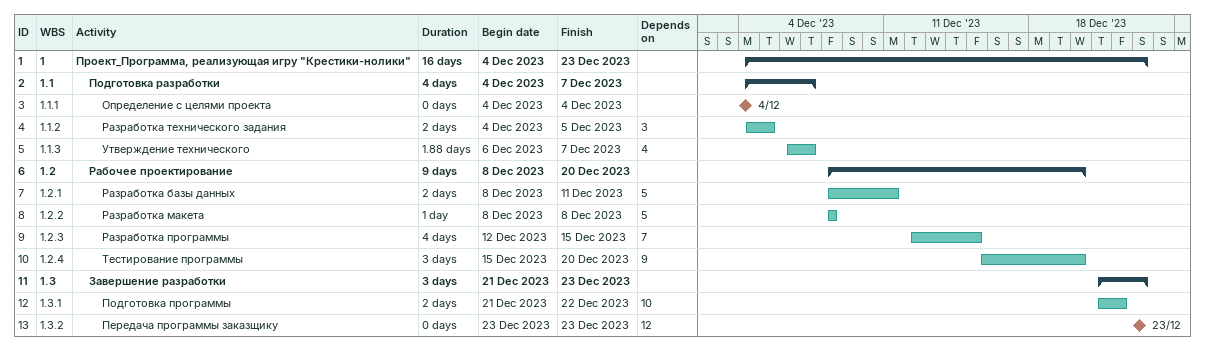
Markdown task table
| ID | WBS | Task | Duration | Start | Finish | Predecessors |
|---|---|---|---|---|---|---|
| 1 | 1 | **Проект_Программа, реализующая игру "Крестики-нолики"** | 16d | 2023-12-04 | 2023-12-23 |  |
| 2 | 1.1 | **Подготовка разработки** | 4d | 2023-12-04 | 2023-12-07 |  |
| 3 | 1.1.1 | Определение с целями проекта | 0d | 2023-12-04 | 2023-12-04 |  |
| 4 | 1.1.2 | Разработка технического задания | 2d | 2023-12-04 | 2023-12-05 | 3 |
| 5 | 1.1.3 | Утверждение технического | 1.88d | 2023-12-06 | 2023-12-07 | 4 |
| 6 | 1.2 | **Рабочее проектирование** | 9d | 2023-12-08 | 2023-12-20 |  |
| 7 | 1.2.1 | Разработка базы данных | 2d | 2023-12-08 | 2023-12-11 | 5 |
| 8 | 1.2.2 | Разработка макета | 1d | 2023-12-08 | 2023-12-08 | 5 |
| 9 | 1.2.3 | Разработка программы | 4d | 2023-12-12 | 2023-12-15 | 7 |
| 10 | 1.2.4 | Тестирование программы | 3d | 2023-12-15 | 2023-12-20 | 9 |
| 11 | 1.3 | **Завершение разработки** | 3d | 2023-12-21 | 2023-12-23 |  |
| 12 | 1.3.1 | Подготовка программы | 2d | 2023-12-21 | 2023-12-22 | 10 |
| 13 | 1.3.2 | Передача программы заказщику | 0d | 2023-12-23 | 2023-12-23 | 12 |
